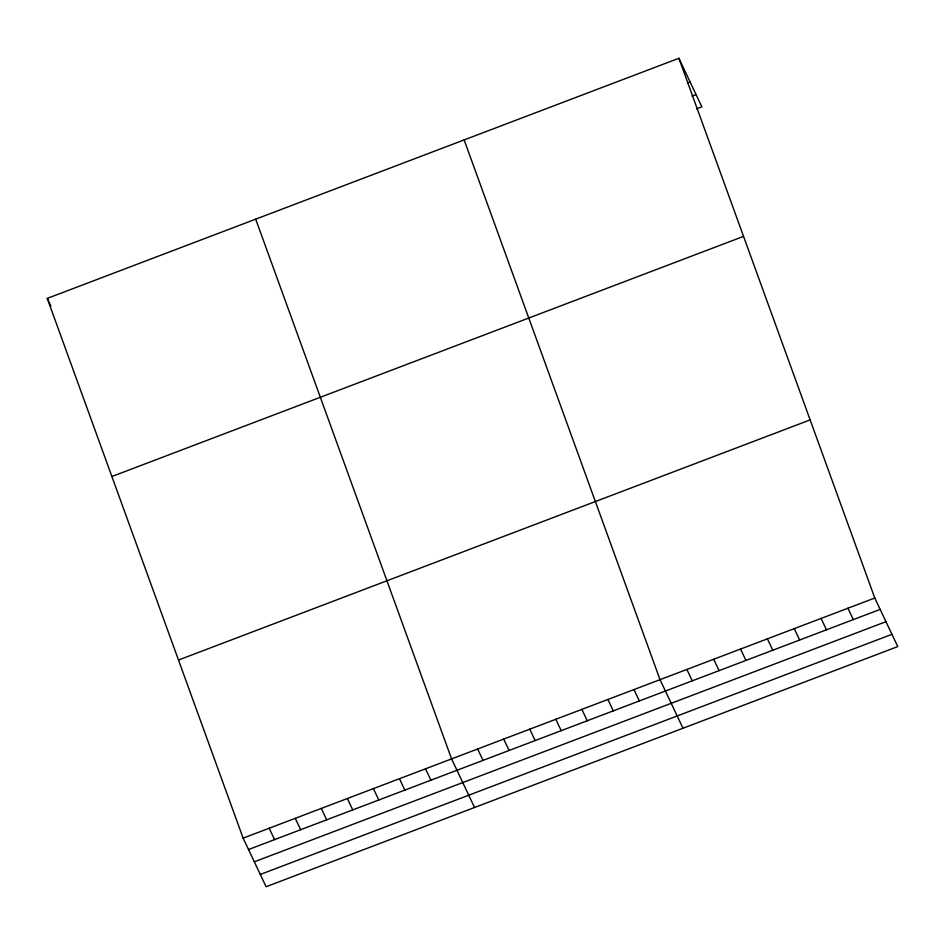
<?xml version="1.0" encoding="UTF-8"?>
<svg xmlns="http://www.w3.org/2000/svg" width="945" height="945" viewBox="0 0 945 945"><rect width="100%" height="100%" fill="white"/><g stroke="black" fill="none" stroke-linecap="round" stroke-linejoin="round"><path stroke-width="1.42" d="M678.9 58.271L874.786 598.02L897.75 646.593L266.1 886.729L243.137 838.144L47.25 298.407L678.9 58.271L701.863 106.856L696.489 108.888M687.393 82.947L690.086 81.931M692.035 96.106L696.063 94.583M111.888 476.516L743.538 236.392M178.499 660.035L810.149 419.899M243.137 838.144L874.786 598.02M248.523 849.531L880.173 609.395M254.323 861.805L885.973 621.68M260.3 874.456L891.95 634.319M847.937 608.226L853.323 619.601M821.099 618.432L826.473 629.807M794.249 628.638L799.635 640.013M767.411 638.844L772.786 650.219M740.561 649.05L745.936 660.425M713.711 659.256L719.098 670.631M686.873 669.462L692.248 680.837M682.987 728.241L660.023 679.668L464.137 139.919M633.965 689.566L639.352 700.954M607.918 699.477L613.293 710.853M581.86 709.376L587.235 720.763M555.802 719.287L561.188 730.662M529.743 729.186L535.13 740.573M503.697 739.096L509.071 750.472M477.638 748.995L483.013 760.382M474.544 807.479L451.58 758.906L255.693 219.157M425.522 768.805L430.908 780.192M399.475 778.715L404.85 790.103M373.417 788.626L378.791 800.002M347.358 798.525L352.745 809.912M321.3 808.436L326.686 819.811M295.253 818.335L300.628 829.722M47.25 298.407L50.841 305.991M269.195 828.245L274.57 839.621"/></g></svg>
